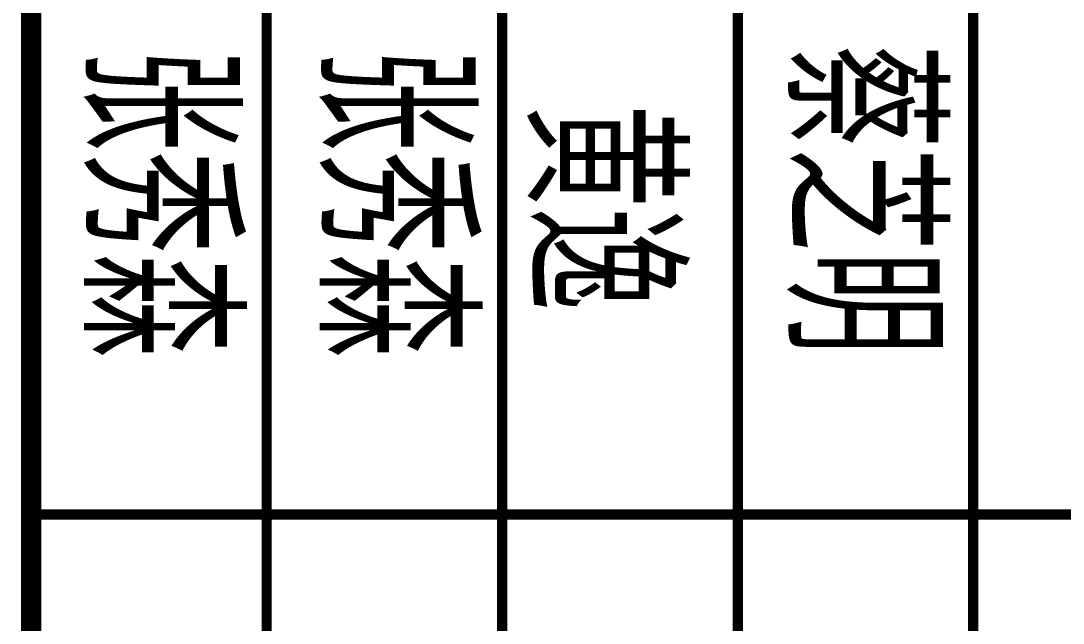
# Model space of a CAD drawing. Extents: x 1188826 to 1909461, y 608442 to 1651179.
# Drawn here: x 1314073 to 1314781, y 622757 to 623166 of the extents above; entities that cross this region are included whole.
import ezdxf

# ---------------------------------------------------------------- set-up
doc = ezdxf.new("R2010")
doc.units = 0
doc.header["$LTSCALE"] = 1000
doc.header["$MEASUREMENT"] = 0
doc.layers.add('图框', color=140, linetype='Continuous')
doc.layers.add('图签文字', color=147, linetype='Continuous')
doc.styles.add('建筑图签-2', font='TXT.shx', dxfattribs={"width": 0.5, "bigfont": 'HZTXT.shx'})

# ---------------------------------------------------------------- blocks, each defined once
blk = doc.blocks.new('tq123')
at = {"layer": '图框'}
for points, const_width in [([(-2495.1, 6800.3), (-2495.1, 13200.3)], 35), ([(-6995.1, 10000.3), (4.9, 10000.3)], 35), ([(-6995.1, 9200.3), (4.9, 9200.3)], 35), ([(-6995.1, 8400.3), (4.9, 8400.3)], 35), ([(-6995.1, 7600.3), (4.9, 7600.3)], 35), ([(-6995.1, 6800.3), (4.9, 6800.3)], 70)]:
    blk.add_lwpolyline(points, dxfattribs=dict(at, const_width=const_width))
at = {"layer": '图签文字', "color": 1, "style": '建筑图签-2', "width": 0.7}
for s, p in [('蔡芝明', (-4088.9, 9370.9)), ('黄逸', (-3886.9, 8486.2)), ('张秀森', (-4078.7, 7780.4)), ('张秀森', (-4078.7, 6980.4))]:
    blk.add_text(s, height=500, dxfattribs=at).set_placement(p)

msp = doc.modelspace()

# ---------------------------------------------------------------- block references
at = {"xscale": 0.2, "yscale": 0.2, "zscale": 0.2, "rotation": 270}
msp.add_blockref('tq123', (1312720.28, 622331.78), dxfattribs=at)

doc.saveas('drawing.dxf')
